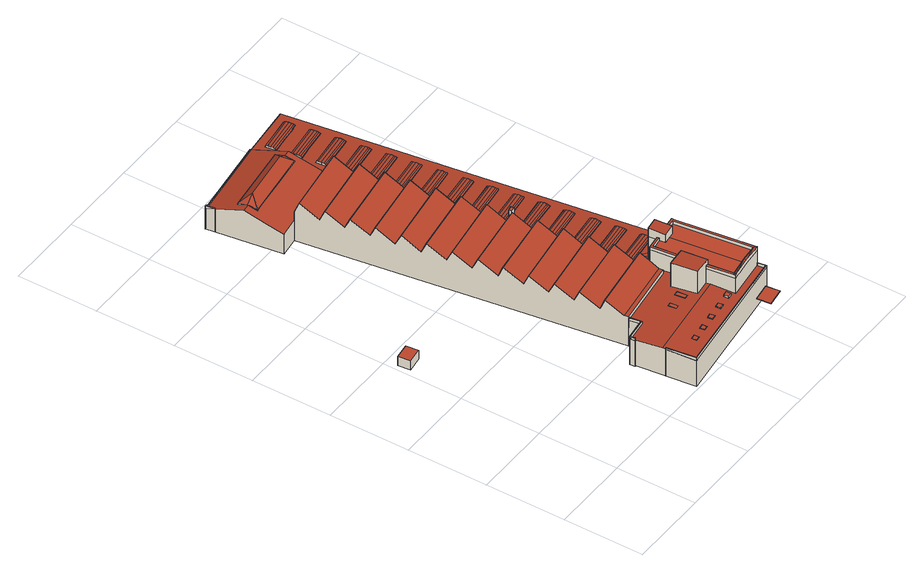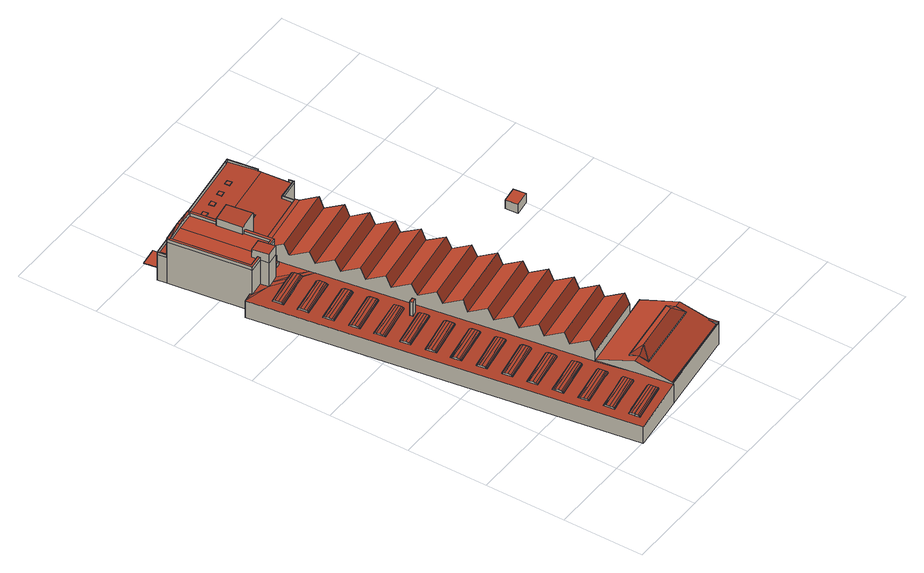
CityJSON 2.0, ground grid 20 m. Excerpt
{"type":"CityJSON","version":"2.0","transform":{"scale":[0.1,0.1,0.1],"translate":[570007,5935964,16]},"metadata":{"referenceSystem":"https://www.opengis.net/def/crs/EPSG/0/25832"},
"CityObjects":{
"building1":{"type":"Building","attributes":{"Grundfläche 2D":"11.824912","Grundhöhe NN":"17.010"},"geometry":[{"type":"Solid","lod":"3","boundaries":[[[[0,1,2,3]],[[4,5,3,2]],[[5,6,0,3]],[[6,7,1,0]],[[7,4,2,1]],[[7,6,5,4]]]],"semantics":{"surfaces":[{"type":"RoofSurface"},{"type":"WallSurface"},{"type":"GroundSurface"}],"values":[[0,1,1,1,1,2]]}}]},
"building2":{"type":"Building","attributes":{"Grundfläche 2D":"3677.164636","Grundhöhe NN":"16.153"},"children":["building2-1","building2-2","building2-3","building2-4","building2-5","building2-6","building2-7","building2-8","building2-9","building2-10","building2-11","building2-12","building2-13","building2-14","building2-15"],"geometry":[{"type":"MultiSurface","lod":"3","boundaries":[[[8,9,10,11]],[[12,8,11,13]],[[14,10,9]],[[15,10,14]],[[15,16,11,10]],[[13,11,16]],[[17,18,19,20,21,22,23]],[[24,25,21]],[[25,26,21]],[[26,22,21]],[[27,28,24]],[[28,25,24]],[[29,28,27]],[[27,30,31,29]],[[32,28,29]],[[33,22,26]],[[34,35,36,37]],[[38,39,40,41,42,43,44]],[[45,46,47,48]],[[49,46,45,50]],[[51,49,50,52]],[[53,51,52,54]],[[55,53,54,56]],[[57,55,56,58]],[[59,60,61,62]],[[61,63,64,62]],[[63,65,66,64]],[[65,67,68,66]],[[67,69,70,68]],[[71,72,73,74]],[[75,72,71,76]],[[77,75,76,78]],[[79,77,78,80]],[[81,79,80,82]],[[83,84,85,86,87]],[[88,84,83,89]],[[90,88,89,91]],[[92,90,91,93]],[[94,92,93,95]],[[96,97,98,99]],[[100,97,96,101]],[[102,100,101,103]],[[104,102,103,105]],[[106,104,105,107]],[[108,109,110,111,112,113]],[[114,115,113,112]],[[114,116,117,115]],[[118,119,120,117,116]],[[121,122,120,119]],[[123,124,125,126]],[[127,124,123,128]],[[129,127,128,130]],[[131,129,130,132]],[[133,131,132,134]],[[135,136,137,138,139,140,141]],[[140,139,142,143,144]],[[142,145,146,143]],[[145,147,148,146]],[[147,149,150,151,148]],[[152,153,154]],[[155,156,157]],[[158,159,160]],[[161,162,163]],[[164,165,166]],[[167,168,169,170,171,172,173,174,175,176,177,178,179,180,154,153,181,182,183,184],[185,186,187,188,189,190],[191,192,193,194,195,196,197,198,199,200],[201,202,203,204,205,206],[207,208,209,210,211,212,213,214,215,216,217,218,219],[220,221,222,155,157,223],[224,225,226,161,163,227],[228,229,230,231,232],[233,234,235,236,237,238,239],[240,241,242,243,244,165,164],[245,246,247,248,249,158,160],[250,251,252,253,254,255,256,257,258,259,260,261,262],[263,264,265,266,267,268,269],[270,271,272,273,274,275,276,277],[278,279,280,281,282,283,284,285,286,287]],[[288,289,182,290,291]],[[292,293,294]],[[176,175,292,294]],[[182,289,295,183]],[[296,297,298,299,300,301,141,302,303,290,304,305]],[[294,293,301,300]],[[290,303,291]],[[306,307,176]],[[307,177,176]],[[307,308,177]],[[69,309,310,70]],[[311,312,313,314,315,316]],[[317,312,311,318]],[[319,320,317,318,321]],[[322,319,321,323]],[[324,322,323,325]],[[326,324,325,327]],[[328,329,330,331]],[[332,329,328,333]],[[334,332,333,335]],[[336,334,335,337]],[[338,336,337,339]],[[340,338,339,341]],[[342,343,344,81,82,345]],[[346,347,348,349]],[[350,347,346,351]],[[352,350,351,353]],[[354,352,353,355]],[[356,354,355,357]],[[358,356,357,359]],[[360,361,362,363]],[[364,361,360,365]],[[366,364,365,367]],[[368,366,367,369]],[[370,368,369,371]],[[372,370,371,373]],[[374,95,375]],[[376,95,374]],[[377,94,95,376]],[[378,106,107,379]],[[380,381,382,383]],[[384,381,380,385]],[[386,384,385,387]],[[388,386,387,389]],[[390,388,389,391]],[[392,390,391,393]],[[394,395,396,397]],[[398,395,394,399]],[[400,398,399,401]],[[402,400,401,403]],[[404,402,403,405]],[[406,404,405,407]],[[121,408,409,122]],[[410,411,412,413]],[[414,411,410,415]],[[416,414,415,417]],[[418,416,417,419]],[[420,418,419,421]],[[422,420,421,423]],[[424,133,134,425]],[[426,150,149,427,428,429]],[[430,431,432,433,434,435,436,437,438,439,440,441,442,443,444]],[[430,445,431]],[[446,447,431,445]],[[436,435,448,449,450,451,441,440,452,453,454,455,456,457]],[[458,459,460,461,462,463,464,465,466,467,468,469,470,471,472]],[[473,462,461,474,475,476]],[[477,478,479,480,481,482,483,484,485,486,487]],[[488,489,490,491,492,493,494,495,487,486,496,497,498,499,500,501]],[[502,503,504,505]],[[503,506,507,504]],[[508,509,510,511]],[[506,508,511,507]],[[509,512,513,510]],[[512,514,515,513]],[[514,516,517,515]],[[516,518,519,517]],[[518,520,521,519]],[[520,522,523,521]],[[524,525,526,527]],[[522,524,527,523]],[[525,528,529,526]],[[528,530,531,529]],[[530,532,533,531]],[[532,534,535,533]],[[534,536,537,535]],[[536,538,539,537]],[[538,540,541,539]],[[540,542,543,541]],[[544,545,546,547]],[[548,549,550,551]],[[542,544,547,543]],[[545,548,551,546]],[[549,552,553,550]],[[552,554,555,553]],[[555,554,556,557]],[[455,454,453,452,9,8,457,456]],[[452,440,439,15,14,9]],[[16,15,439,438]],[[438,437,436,457,8,12,13,16]],[[476,475,20,19]],[[20,475,474,21]],[[24,21,474,461,460,27]],[[460,459,458,30,27]],[[31,558,559,32,29]],[[28,32,559,560,561,562,563,33,26,25]],[[563,564,565,17,23,22,33]],[[566,18,17,565]],[[567,35,34,473,476,19,18,566]],[[568,569,36,35,567]],[[463,37,36,569,465,570,571,464]],[[473,34,37,463,462]],[[572,469,499,498,40,39,38,44,471,470,573]],[[41,40,498,497]],[[31,30,458,472,43,42,41,497,496,558]],[[472,471,44,43]],[[48,47,239,238]],[[238,237,236,235,58,56,54,52,50,45,48]],[[57,58,235,234]],[[51,53,55,57,234,233,239,47,46,49]],[[164,60,59,240]],[[164,166,165,244,309,69,67,65,63,61,60]],[[310,309,244,243]],[[68,70,310,243,242,241,240,59,62,64,66]],[[314,313,216,215,214,213,316,315]],[[213,212,211,210,209,327,325,323,321,318,311,316]],[[326,327,209,208]],[[324,326,208,207,219,218,217,216,313,312,317,320,319,322]],[[331,330,245,160]],[[160,159,158,249,341,339,337,335,333,328,331]],[[340,341,249,248]],[[336,338,340,248,247,246,245,330,329,332,334]],[[284,74,73,286,285]],[[74,284,283,282,345,82,80,78,76,71]],[[281,280,279,344,343,342,345,282]],[[81,344,279,278,77,79]],[[77,278,287,286,73,72,75]],[[349,348,201,206]],[[206,205,204,359,357,355,353,351,346,349]],[[358,359,204,203]],[[352,354,356,358,203,202,201,348,347,350]],[[268,363,362,263,269]],[[268,267,266,373,371,369,367,365,360,363]],[[372,373,266,265]],[[366,368,370,372,265,264,263,362,361,364]],[[199,87,86,85,191,200]],[[199,198,197,196,375,95,93,91,89,83,87]],[[193,377,376,374,375,196,195,194]],[[90,92,94,377,193,192,191,85,84,88]],[[227,163,99,98]],[[163,162,161,226,379,107,105,103,101,96,99]],[[226,225,378,379]],[[102,104,106,378,225,224,227,98,97,100]],[[383,382,270,277]],[[277,276,275,274,393,391,389,387,385,380,383]],[[392,393,274,272]],[[386,388,390,392,272,271,270,382,381,384]],[[185,190,397,396]],[[190,189,188,407,405,403,401,399,394,397]],[[406,407,188,187]],[[400,402,404,406,187,186,185,396,395,398]],[[251,250,262,261,111,110,109,108,252]],[[259,258,116,114,112,111,261,260]],[[255,408,121,119,118,116,258,257,256]],[[253,409,408,255,254]],[[115,117,120,122,409,253,252,108,113]],[[413,412,223,157]],[[157,156,155,222,423,421,419,417,415,410,413]],[[422,423,222,221]],[[416,418,420,422,221,220,223,412,411,414]],[[228,232,126,125]],[[232,231,230,425,134,132,130,128,123,126]],[[230,229,424,425]],[[127,129,131,133,424,229,228,125,124]],[[293,292,175,174,173,172,138,137,136,135,141,301]],[[170,169,168,427,149,147,145,142,139,138,172,171]],[[427,168,167,184,183,429,428]],[[183,426,429]],[[183,295,289,288,291,303,302,141,140,144,143,146,148,151,150,426]],[[491,490,574,575]],[[492,491,575,576]],[[494,493,492,576,577]],[[495,494,577,578]],[[477,487,495,578,579]],[[478,477,579,580]],[[479,478,580,581]],[[480,479,581,582]],[[481,480,582,583]],[[500,584,296,305,501]],[[554,552,549,548,545,544,542,540,538,536,534,532,530,528,525,524,522,520,518,516,514,512,509,508,506,503,502,450,585,574,556]],[[488,557,556,574,490,489]],[[305,304,290,182,181,153,505,504,507,511,510,513,515,517,519,521,523,527,526,529,531,533,535,537,539,541,543,547,546,551,550,553,555,557,488,501]],[[451,450,502,505,153,152]],[[442,441,451,152,154,180]],[[586,587,588,589,447,446,445,430,444,443,442,180,590,591,592]],[[593,433,432,431,447,589,594]],[[434,433,593,595]],[[449,448,435,434,595,596]],[[449,596,585,450]],[[481,597,563,562,561,560,559,484,483,482]],[[308,307,565,564,563,597,481,583,598]],[[565,307,306,566]],[[566,306,176,567]],[[569,568,567,176,294,300]],[[569,300,299,465]],[[467,466,465,299,298,297,296,584,500]],[[468,467,500,499,469]],[[484,559,558,496,486,485]],[[177,308,598,599]],[[178,177,599,600]],[[180,179,178,600,601,590]],[[595,593,594,589,588,587,586,592,591,590,601,600,599,598,583,582,581,580,579,578,577,576,575,574,585,596]]],"semantics":{"surfaces":[{"type":"RoofSurface"},{"type":"WallSurface"},{"type":"GroundSurface"}],"values":[0,0,0,0,0,0,0,0,0,0,0,0,0,0,0,0,0,0,0,0,0,0,0,0,0,0,0,0,0,0,0,0,0,0,0,0,0,0,0,0,0,0,0,0,0,0,0,0,0,0,0,0,0,0,0,0,0,0,0,0,0,0,0,0,0,0,0,0,0,0,0,0,0,0,0,0,0,0,0,0,0,0,0,0,0,0,0,0,0,0,0,0,0,0,0,0,0,0,0,0,0,0,0,0,0,0,0,0,0,0,0,0,0,0,0,0,0,0,0,0,0,0,0,0,0,0,0,0,0,0,0,0,0,0,0,0,0,0,0,0,0,0,0,0,0,0,0,0,0,0,0,0,0,0,0,0,0,0,0,0,0,1,1,1,1,1,1,1,1,1,1,1,1,1,1,1,1,1,1,1,1,1,1,1,1,1,1,1,1,1,1,1,1,1,1,1,1,1,1,1,1,1,1,1,1,1,1,1,1,1,1,1,1,1,1,1,1,1,1,1,1,1,1,1,1,1,1,1,1,1,1,1,1,1,1,1,1,1,1,1,1,1,1,1,1,1,1,1,1,1,1,1,1,1,1,1,1,1,1,1,1,1,1,1,1,1,1,1,1,1,1,1,1,1,1,1,2]}}]},
"building2-1":{"type":"BuildingInstallation","parents":["building2"],"geometry":[{"type":"MultiSurface","lod":"3","boundaries":[[[572,573,602,571,570,603]],[[602,573,470,604]],[[604,464,571,602]],[[465,466,467,603,570]],[[468,469,572,603,467]]],"semantics":{"surfaces":[{"type":"RoofSurface"},{"type":"WallSurface"}],"values":[0,1,1,1,1]}}]},
"building2-2":{"type":"BuildingInstallation","parents":["building2"],"geometry":[{"type":"MultiSurface","lod":"3","boundaries":[[[605,606,607,608]],[[608,607,609,610]],[[605,608,610,611]],[[606,605,611,612]],[[607,606,612,609]]],"semantics":{"surfaces":[{"type":"RoofSurface"},{"type":"WallSurface"}],"values":[0,1,1,1,1]}}]},
"building2-3":{"type":"BuildingInstallation","parents":["building2"],"geometry":[{"type":"MultiSurface","lod":"3","boundaries":[[[613,614,615,616]],[[616,615,617,618]],[[613,616,618,619]],[[614,613,619,620]],[[615,614,620,617]]],"semantics":{"surfaces":[{"type":"RoofSurface"},{"type":"WallSurface"}],"values":[0,1,1,1,1]}}]},
"building2-4":{"type":"BuildingInstallation","parents":["building2"],"geometry":[{"type":"MultiSurface","lod":"3","boundaries":[[[621,622,623,624]],[[621,624,625]],[[625,626,622,621]],[[622,626,623]]],"semantics":{"surfaces":[{"type":"RoofSurface"},{"type":"WallSurface"}],"values":[0,1,1,1]}}]},
"building2-5":{"type":"BuildingInstallation","parents":["building2"],"geometry":[{"type":"MultiSurface","lod":"3","boundaries":[[[627,597,628,629,630,631,632,633,634]],[[482,628,597,481]],[[482,635,629,628]],[[635,636,630,629]],[[636,637,631,630]],[[477,632,631,637]],[[477,478,633,632]],[[479,634,633,478]],[[479,480,627,634]],[[597,627,480,481]]],"semantics":{"surfaces":[{"type":"RoofSurface"},{"type":"WallSurface"}],"values":[0,1,1,1,1,1,1,1,1,1]}}]},
"building2-6":{"type":"BuildingInstallation","parents":["building2"],"geometry":[{"type":"MultiSurface","lod":"3","boundaries":[[[638,639,640,641]],[[642,643,641,640]],[[638,641,643,644]],[[644,645,639,638]],[[640,639,645,642]]],"semantics":{"surfaces":[{"type":"RoofSurface"},{"type":"WallSurface"}],"values":[0,1,1,1,1]}}]},
"building2-7":{"type":"BuildingInstallation","parents":["building2"],"geometry":[{"type":"MultiSurface","lod":"3","boundaries":[[[646,647,648,649]],[[650,651,649,648]],[[646,649,651,652]],[[652,653,647,646]],[[648,647,653,650]]],"semantics":{"surfaces":[{"type":"RoofSurface"},{"type":"WallSurface"}],"values":[0,1,1,1,1]}}]},
"building2-8":{"type":"BuildingInstallation","parents":["building2"],"geometry":[{"type":"MultiSurface","lod":"3","boundaries":[[[654,655,656,657]],[[657,656,658,659]],[[654,657,659,660]],[[655,654,660,661]],[[656,655,661,658]]],"semantics":{"surfaces":[{"type":"RoofSurface"},{"type":"WallSurface"}],"values":[0,1,1,1,1]}}]},
"building2-9":{"type":"BuildingInstallation","parents":["building2"],"geometry":[{"type":"MultiSurface","lod":"3","boundaries":[[[662,663,664,665,666,667,668,669]],[[494,495,665,664]],[[666,665,495,670]],[[667,666,670,671]],[[668,667,671,489]],[[490,669,668,489]],[[490,491,662,669]],[[663,662,491,492]],[[493,494,664,663,492]]],"semantics":{"surfaces":[{"type":"RoofSurface"},{"type":"WallSurface"}],"values":[0,1,1,1,1,1,1,1,1]}}]},
"building2-10":{"type":"BuildingInstallation","parents":["building2"],"geometry":[{"type":"MultiSurface","lod":"3","boundaries":[[[672,673,674,675]],[[676,677,675,674]],[[672,675,677,678]],[[678,679,673,672]],[[674,673,679,676]]],"semantics":{"surfaces":[{"type":"RoofSurface"},{"type":"WallSurface"}],"values":[0,1,1,1,1]}}]},
"building2-11":{"type":"BuildingInstallation","parents":["building2"],"geometry":[{"type":"MultiSurface","lod":"3","boundaries":[[[680,681,682,584,683,684]],[[296,297,298,683,584]],[[298,685,684,683]],[[685,686,680,684]],[[296,584,682,681,680,686,687,688]]],"semantics":{"surfaces":[{"type":"RoofSurface"},{"type":"WallSurface"}],"values":[0,1,1,1,1]}}]},
"building2-12":{"type":"BuildingInstallation","parents":["building2"],"geometry":[{"type":"MultiSurface","lod":"3","boundaries":[[[689,690,691,692]],[[692,691,693,694]],[[694,695,689,692]],[[690,689,695,696]],[[696,693,691,690]]],"semantics":{"surfaces":[{"type":"RoofSurface"},{"type":"WallSurface"}],"values":[0,1,1,1,1]}}]},
"building2-13":{"type":"BuildingInstallation","parents":["building2"],"geometry":[{"type":"MultiSurface","lod":"3","boundaries":[[[697,698,699,700,701,702,703]],[[704,705,701,700]],[[705,443,702,701]],[[443,444,430,445,698,697,703,702]]],"semantics":{"surfaces":[{"type":"RoofSurface"},{"type":"WallSurface"}],"values":[0,1,1,1]}}]},
"building2-14":{"type":"BuildingInstallation","parents":["building2"],"geometry":[{"type":"MultiSurface","lod":"3","boundaries":[[[706,432,707,708,709,710,711,712,713]],[[447,431,432,706,713]],[[698,711,710,709,708,704,700,699]],[[446,447,713,712,711,698,445]]],"semantics":{"surfaces":[{"type":"RoofSurface"},{"type":"WallSurface"}],"values":[0,1,1,1]}}]},
"building2-15":{"type":"BuildingInstallation","parents":["building2"],"geometry":[{"type":"MultiSurface","lod":"3","boundaries":[[[714,715,716,717]],[[718,719,717,716]],[[719,720,714,717]],[[720,721,715,714]],[[721,718,716,715]],[[721,720,719,718]]],"semantics":{"surfaces":[{"type":"RoofSurface"},{"type":"WallSurface"},{"type":"OuterCeilingSurface"}],"values":[0,1,1,1,1,2]}}]}
},
"vertices":[
[45,572,35],[6,567,35],[10,536,35],[48,541,35],[10,536,10],[48,541,10],[45,572,10],[6,567,10],
[184,1046,84],[359,1069,84],[334,1089,105],[204,1072,105],[181,1068,90],[181,1069,90],[356,1092,90],[353,1115,84],[178,1093,84],[615,275,126],[579,271,126],[579,264,126],[609,268,126],[634,78,126],[640,79,126],[615,269,126],[589,72,130],[590,66,130],[639,72,126],[544,66,126],[544,60,127],[538,65,126],[535,130,126],[529,129,126],[538,59,126],[641,73,126],[581,250,141],[576,292,143],[545,288,143],[550,246,141],[527,193,137],[521,192,138],[482,187,140],[491,124,140],[535,130,137],[538,130,137],[530,193,137],[582,503,53],[490,489,59],[491,486,56],[583,500,51],[490,493,60],[582,507,54],[489,500,60],[581,514,55],[487,507,60],[580,521,54],[487,511,59],[579,525,53],[487,513,56],[579,527,51],[473,605,56],[565,619,51],[565,622,53],[472,608,59],[564,626,54],[472,612,60],[563,633,55],[471,619,60],[562,640,54],[470,626,60],[561,643,53],[469,630,59],[502,1037,53],[410,1023,59],[411,1020,56],[503,1034,51],[410,1027,60],[502,1041,54],[409,1034,60],[501,1048,55],[408,1041,60],[500,1055,54],[407,1045,59],[499,1059,53],[493,1096,53],[401,1082,59],[402,1079,56],[437,1085,54],[494,1093,51],[401,1087,60],[493,1100,54],[400,1093,60],[492,1107,55],[399,1100,60],[491,1114,54],[398,1104,59],[490,1118,53],[547,740,53],[455,726,59],[455,723,56],[547,737,51],[454,730,60],[546,744,54],[453,737,60],[545,751,55],[452,744,60],[544,758,54],[451,748,59],[544,762,53],[393,1138,56],[473,1150,52],[474,1151,52],[485,1152,51],[485,1155,53],[392,1141,59],[484,1159,54],[392,1146,60],[483,1166,55],[391,1152,60],[483,1168,55],[482,1173,54],[390,1159,60],[481,1177,53],[389,1163,59],[556,681,53],[464,667,59],[464,664,56],[556,678,51],[463,671,60],[555,685,54],[462,678,60],[554,692,55],[461,685,60],[553,699,54],[460,689,59],[552,703,53],[531,310,56],[546,313,55],[558,314,54],[609,322,51],[609,325,53],[517,311,59],[517,308,56],[608,329,54],[516,315,60],[516,315,59],[607,336,55],[515,322,60],[606,343,54],[514,329,60],[606,347,53],[514,333,59],[514,330,59],[388,1002,56],[391,1003,56],[373,1094,56],[528,863,50],[529,859,50],[529,856,50],[519,922,50],[520,918,50],[521,915,50],[546,744,50],[547,740,50],[547,737,50],[565,619,50],[564,626,50],[565,622,50],[559,342,52],[605,349,50],[607,336,50],[608,329,50],[609,325,50],[609,322,50],[586,319,51],[558,314,53],[546,313,54],[576,292,52],[639,273,48],[502,1201,48],[501,1201,48],[359,1183,56],[480,410,56],[489,351,56],[513,335,55],[538,338,54],[446,783,55],[446,786,55],[442,809,55],[534,823,50],[538,799,50],[538,797,50],[402,1079,55],[401,1082,55],[398,1106,55],[453,1114,52],[454,1114,52],[490,1120,50],[493,1100,50],[493,1096,50],[494,1093,50],[437,1085,53],[482,546,55],[481,548,55],[478,572,55],[570,586,50],[573,562,50],[574,559,50],[505,388,55],[504,394,55],[597,408,50],[598,395,50],[599,388,50],[600,384,50],[601,381,50],[526,370,54],[514,368,55],[508,367,55],[508,370,55],[507,375,55],[507,377,55],[437,845,55],[433,869,55],[525,882,50],[437,842,55],[455,726,55],[451,750,55],[543,763,50],[455,723,55],[464,664,55],[460,691,55],[552,705,50],[556,681,50],[556,678,50],[490,489,55],[487,513,55],[579,527,50],[582,507,50],[582,503,50],[583,500,50],[491,486,55],[473,605,55],[472,608,55],[472,612,55],[469,631,55],[561,645,50],[428,901,55],[428,904,55],[427,908,55],[424,928,55],[517,941,50],[473,1150,50],[434,1145,53],[393,1138,55],[389,1165,55],[473,1178,50],[481,1179,50],[481,1177,50],[483,1168,50],[483,1166,50],[484,1159,50],[485,1155,50],[485,1152,50],[474,1151,50],[420,961,55],[419,963,55],[416,987,55],[508,1001,50],[511,977,50],[512,974,50],[471,968,52],[500,427,55],[499,430,55],[496,453,55],[551,461,52],[588,467,50],[591,448,50],[591,443,50],[592,440,50],[409,1034,55],[407,1047,55],[416,1048,55],[417,1048,55],[499,1060,50],[502,1041,50],[503,1034,50],[479,1030,51],[411,1020,55],[410,1023,55],[514,329,55],[514,330,55],[491,339,56],[515,322,55],[536,311,54],[531,310,55],[560,290,53],[514,333,55],[512,262,56],[518,263,56],[521,263,56],[548,267,55],[545,288,55],[522,309,55],[517,311,56],[516,315,56],[500,279,56],[502,261,56],[579,271,52],[615,275,50],[615,269,50],[561,645,51],[469,631,56],[600,384,53],[508,370,59],[508,367,56],[514,368,56],[526,370,55],[601,381,51],[507,375,60],[599,388,54],[506,381,60],[507,377,60],[598,395,55],[505,388,60],[597,402,54],[505,392,59],[597,406,53],[504,394,56],[597,408,51],[520,918,53],[428,904,59],[428,901,56],[521,915,51],[427,908,60],[519,922,54],[426,915,60],[518,929,55],[425,922,60],[517,936,54],[425,926,59],[517,940,53],[424,928,56],[517,941,51],[417,1048,56],[416,1048,56],[407,1047,56],[499,1060,51],[573,562,53],[481,548,59],[482,546,56],[574,559,51],[481,553,60],[573,566,54],[480,559,60],[572,573,55],[479,566,60],[571,580,54],[478,570,59],[570,584,53],[478,572,56],[570,586,51],[511,977,53],[419,963,59],[420,961,56],[512,974,51],[418,968,60],[511,982,54],[417,975,60],[510,988,55],[416,982,60],[509,995,54],[416,985,59],[508,999,53],[416,987,56],[508,1001,51],[454,1114,53],[490,1120,51],[453,1114,53],[398,1106,56],[451,750,56],[543,763,51],[591,443,53],[499,430,59],[500,427,56],[592,440,51],[498,434,60],[591,448,54],[497,441,60],[590,454,55],[496,448,60],[589,461,54],[496,451,59],[588,465,53],[496,453,56],[588,467,51],[538,799,53],[446,786,59],[446,783,56],[538,797,51],[445,790,60],[537,804,54],[444,797,60],[536,810,55],[443,804,60],[535,818,54],[442,808,59],[535,821,53],[442,809,56],[534,823,51],[481,1179,51],[389,1165,56],[529,859,53],[437,845,59],[437,842,56],[529,856,51],[436,849,60],[528,863,54],[435,856,60],[527,870,55],[434,863,60],[526,877,54],[434,867,59],[526,881,53],[433,869,56],[525,882,51],[460,691,56],[552,705,51],[513,335,57],[605,349,51],[538,338,55],[513,335,56],[154,1156,60],[149,1155,60],[152,1134,67],[152,1133,67],[153,1133,67],[163,1066,89],[181,1068,89],[181,1069,89],[178,1093,81],[353,1115,81],[356,1092,89],[373,1094,89],[359,1183,60],[357,1183,60],[354,1182,60],[153,1156,60],[150,1156,60],[149,1156,60],[170,1012,71],[176,972,58],[224,979,58],[388,1002,58],[359,1069,81],[347,1067,81],[307,1062,82],[208,1050,82],[190,1047,82],[184,1046,82],[535,130,118],[536,126,118],[544,66,118],[589,72,120],[566,248,120],[550,246,119],[548,261,119],[548,267,119],[521,263,118],[512,262,118],[513,256,118],[521,192,118],[527,193,118],[530,193,118],[538,130,118],[581,250,119],[634,78,118],[609,268,118],[579,264,119],[305,80,78],[304,80,78],[314,7,74],[644,51,74],[641,73,75],[639,72,75],[635,72,75],[538,59,75],[538,65,76],[531,118,78],[304,88,78],[508,224,73],[343,201,73],[341,200,73],[345,172,74],[292,165,74],[293,153,75],[294,152,75],[296,153,75],[529,129,78],[491,124,78],[482,187,74],[521,192,74],[512,262,71],[502,261,71],[224,979,83],[226,968,111],[393,992,111],[391,1003,83],[233,920,83],[400,944,83],[235,908,111],[242,861,83],[409,885,83],[402,932,111],[243,849,111],[411,873,111],[251,802,83],[418,826,83],[252,790,111],[420,814,111],[259,743,83],[427,767,83],[261,730,111],[429,754,111],[268,683,83],[436,707,83],[270,671,111],[277,624,83],[444,648,83],[437,695,111],[279,611,111],[446,635,111],[286,564,83],[453,588,83],[288,552,111],[455,576,111],[295,504,83],[462,528,83],[297,493,111],[464,517,111],[304,445,83],[471,469,83],[306,433,111],[473,457,111],[313,386,83],[480,410,83],[315,373,111],[322,327,83],[489,351,83],[482,398,111],[323,315,111],[331,266,83],[498,290,83],[491,339,111],[332,255,111],[500,279,111],[339,210,84],[506,234,84],[341,200,83],[508,224,83],[529,129,118],[538,59,118],[590,66,120],[635,72,118],[639,72,118],[641,73,118],[615,269,118],[615,275,118],[579,271,119],[576,292,119],[560,290,120],[545,288,119],[548,267,126],[548,261,126],[521,192,126],[527,193,126],[341,200,2],[345,172,2],[292,165,2],[294,152,2],[296,153,2],[305,80,2],[304,80,2],[314,7,2],[644,51,2],[641,73,2],[512,262,66],[224,979,2],[154,1156,2],[153,1156,2],[150,1156,2],[149,1156,2],[359,1183,2],[357,1183,2],[354,1182,2],[152,1133,2],[149,1155,2],[153,1133,2],[176,972,2],[641,73,82],[615,269,2],[639,273,2],[502,1201,2],[501,1201,2],
[519,257,126],[512,262,126],[519,257,118],
[377,56,77],[365,55,77],[367,43,77],[378,44,77],[367,43,76],[378,44,76],[377,56,76],[365,55,76],
[414,61,77],[402,59,77],[404,48,77],[415,49,77],[404,48,76],[415,49,76],[414,61,76],[402,59,76],
[434,156,77],[424,155,77],[426,135,77],[436,137,77],[434,156,76],[424,155,76],
[644,51,82],[639,72,82],[642,52,82],[324,10,82],[315,8,82],[305,80,82],[304,80,82],[314,7,82],[642,52,74],[324,10,74],[315,8,74],
[489,71,79],[478,69,79],[479,57,79],[491,59,79],[479,57,76],[491,59,76],[489,71,76],[478,69,76],
[527,76,81],[515,74,81],[517,62,81],[528,64,81],[517,62,76],[528,64,76],[527,76,76],[515,74,76],
[451,66,78],[440,64,78],[441,52,78],[453,54,78],[441,52,76],[453,54,76],[451,66,76],[440,64,76],
[345,172,81],[292,165,81],[294,152,81],[296,153,81],[294,163,81],[347,170,81],[343,201,81],[341,200,81],[294,163,74],[347,170,74],
[471,164,78],[461,163,78],[464,138,78],[474,139,78],[464,138,77],[474,139,77],[471,164,76],[461,163,76],
[510,272,66],[511,271,66],[511,269,66],[521,263,66],[520,273,66],[520,273,56],[510,272,56],[511,271,56],[511,269,56],
[486,600,93],[474,598,93],[475,590,93],[487,592,93],[475,590,55],[487,592,54],[486,600,54],[474,598,55],
[154,1156,62],[153,1156,62],[153,1155,62],[153,1154,62],[357,1180,62],[357,1183,62],[354,1182,62],[153,1154,60],[357,1180,60],
[149,1155,67],[153,1135,67],[156,1135,67],[153,1154,67],[153,1155,67],[153,1156,67],[150,1156,67],[149,1156,67],
[641,14,30],[636,48,30],[593,42,30],[597,8,30],[593,42,28],[597,8,28],[641,14,28],[636,48,28]
]}
